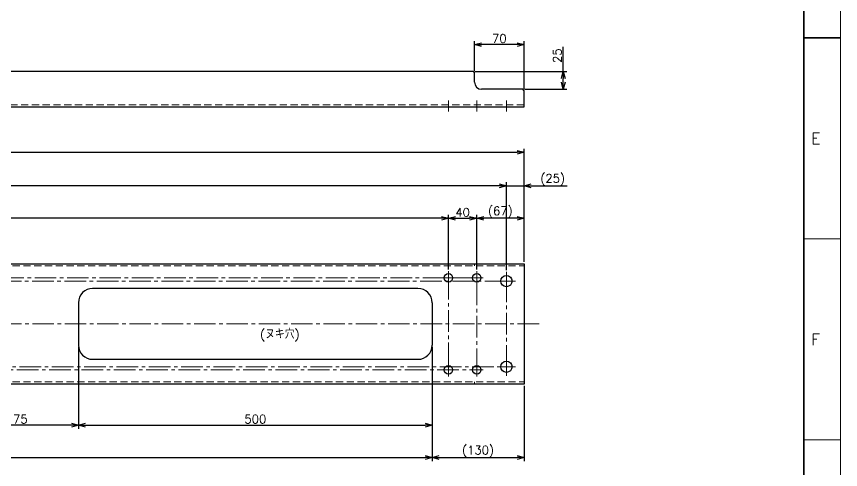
# Model space of a CAD drawing. Header units: millimetres. Extents: x 0 to 3313, y -19 to 2332.
# Drawn here: x 2148 to 3313, y 552 to 1192 of the extents above; entities that cross this region are included whole.
import ezdxf
from ezdxf.enums import TextEntityAlignment as Align

# ---------------------------------------------------------------- set-up
doc = ezdxf.new("R2010")
doc.units = ezdxf.units.MM
doc.header["$LTSCALE"] = 1.6
doc.header["$PDMODE"] = 99
doc.header["$PDSIZE"] = 1
doc.linetypes.add('CENTER2', pattern=[28.575000000000003, 19.05, -3.175, 3.175, -3.175])
doc.linetypes.add('HIDDEN', pattern=[9.524999999999999, 6.35, -3.175])
for name, color, linetype, lineweight in [('04_HIDDEN', 2, 'HIDDEN', 13), ('05_CENTER', 4, 'CENTER2', 13), ('08_DIM', 3, 'Continuous', 13), ('90_FRAME', 5, 'Continuous', 35)]:
    doc.layers.add(name, color=color, linetype=linetype, lineweight=lineweight)
doc.layers.add('91_BLANK', color=5, linetype='Continuous', lineweight=0, plot=False)
doc.styles.add('KSS_TXT', font='txt.shx', dxfattribs={"bigfont": 'extfont2.shx'})
doc.dimstyles.new('KSS_DIM', dxfattribs={"dimscale": 4, "dimtxt": 3, "dimasz": 2.5, "dimexe": 1.25, "dimexo": 0.625, "dimtad": 1, "dimdsep": 46, "dimtxsty": 'KSS_TXT', "dimblk": 'OPEN30', "dimcen": 0, "dimazin": 2, "dimtfac": 0.75, "dimtmove": 0, "dimatfit": 3, "dimldrblk": 'OPEN30', "dimfxl": 1.25, "dimtolj": 1, "dimarcsym": 0})

# ---------------------------------------------------------------- blocks, each defined once
blk = doc.blocks.new('_Open30')
at = {"color": 0, "linetype": 'ByBlock', "lineweight": -2}
for p, q in [((-1, 0.26794919), (0, 0)), ((0, 0), (-1, -0.26794919)), ((0, 0), (-1, 0))]:
    blk.add_line(p, q, dxfattribs=at)
blk = doc.blocks.new('*D178')
at = {"layer": '08_DIM', "color": 0, "lineweight": -2, "transparency": 16777216}
for p, q in [((885.3970747020448, 725.0733807879142), (885.3970747020448, 563.7852836272759)), ((2735.397074696275, 725.0733807879142), (2735.397074696275, 563.7852836272759)), ((895.3970747020448, 568.7852836272759), (2725.397074696275, 568.7852836272759))]:
    blk.add_line(p, q, dxfattribs=at)
at = {"layer": 'Defpoints', "color": 0, "transparency": 16777216}
for p in [(885.3970747020448, 727.5733807879142), (2735.397074696275, 727.5733807879142), (2735.397074696275, 568.7852836272759)]:
    blk.add_point(p, dxfattribs=at)
at = {"layer": '08_DIM', "color": 0, "lineweight": -2, "transparency": 16777216, "xscale": 10, "yscale": 10, "zscale": 10, "rotation": 180}
blk.add_blockref('_Open30', (885.3970747020448, 568.7852836272759), dxfattribs=at)
at = {"layer": '08_DIM', "color": 0, "lineweight": -2, "transparency": 16777216, "xscale": 10, "yscale": 10, "zscale": 10}
blk.add_blockref('_Open30', (2735.397074696275, 568.7852836272759), dxfattribs=at)
at = {"layer": '08_DIM', "color": 0, "transparency": 16777216, "insert": (1810.39707469916, 577.2852836272759), "char_height": 12, "attachment_point": 5, "style": 'KSS_TXT'}
blk.add_mtext('\\A1;1850', dxfattribs=at)
blk = doc.blocks.new('*D182')
at = {"layer": '08_DIM', "color": 0, "lineweight": -2, "transparency": 16777216}
for p, q in [((755.397074710776, 845.0733727829092), (755.397074710776, 1004.98762351856)), ((2865.397074700299, 845.0733727829092), (2865.397074700299, 1004.98762351856)), ((765.397074710776, 999.9876235185602), (2855.397074700299, 999.9876235185602))]:
    blk.add_line(p, q, dxfattribs=at)
at = {"layer": 'Defpoints', "color": 0, "transparency": 16777216}
for p in [(2865.397074700299, 999.9876235185602), (755.397074710776, 842.5733727829092), (2865.397074700299, 842.5733727829092)]:
    blk.add_point(p, dxfattribs=at)
at = {"layer": '08_DIM', "color": 0, "lineweight": -2, "transparency": 16777216, "xscale": 10, "yscale": 10, "zscale": 10, "rotation": 180}
blk.add_blockref('_Open30', (755.397074710776, 999.9876235185602), dxfattribs=at)
at = {"layer": '08_DIM', "color": 0, "lineweight": -2, "transparency": 16777216, "xscale": 10, "yscale": 10, "zscale": 10}
blk.add_blockref('_Open30', (2865.397074700299, 999.9876235185602), dxfattribs=at)
at = {"layer": '08_DIM', "color": 0, "transparency": 16777216, "insert": (1810.397074705537, 1008.48762351856), "char_height": 12, "attachment_point": 5, "style": 'KSS_TXT'}
blk.add_mtext('\\A1;2110', dxfattribs=at)
blk = doc.blocks.new('*D183')
at = {"layer": '08_DIM', "color": 0, "lineweight": -2, "transparency": 16777216}
for p, q in [((2758.397074704395, 834.4144235943377), (2758.397074704395, 911.7488875285817)), ((2798.397074703384, 834.4144235943377), (2798.397074703384, 911.7488875285817)), ((2768.397074704395, 906.7488875285817), (2788.397074703384, 906.7488875285817))]:
    blk.add_line(p, q, dxfattribs=at)
at = {"layer": 'Defpoints', "color": 0, "transparency": 16777216}
for p in [(2798.397074703384, 906.7488875285817), (2758.397074704395, 831.9144235943377), (2798.397074703384, 831.9144235943377)]:
    blk.add_point(p, dxfattribs=at)
at = {"layer": '08_DIM', "color": 0, "lineweight": -2, "transparency": 16777216, "xscale": 10, "yscale": 10, "zscale": 10, "rotation": 180}
blk.add_blockref('_Open30', (2758.397074704395, 906.7488875285817), dxfattribs=at)
at = {"layer": '08_DIM', "color": 0, "lineweight": -2, "transparency": 16777216, "xscale": 10, "yscale": 10, "zscale": 10}
blk.add_blockref('_Open30', (2798.397074703384, 906.7488875285817), dxfattribs=at)
at = {"layer": '08_DIM', "color": 0, "transparency": 16777216, "insert": (2778.397074703889, 915.2488875285817), "char_height": 12, "attachment_point": 5, "style": 'KSS_TXT'}
blk.add_mtext('\\A1;40', dxfattribs=at)
blk = doc.blocks.new('*D184')
at = {"layer": '08_DIM', "color": 0, "lineweight": -2, "transparency": 16777216}
for p, q in [((780.3970747055373, 833.5052874538551), (780.3970747055373, 957.6425632120336)), ((2840.397074705537, 833.5052874538551), (2840.397074705537, 957.6425632120336)), ((2830.397074705537, 952.6425632120336), (790.3970747055373, 952.6425632120336))]:
    blk.add_line(p, q, dxfattribs=at)
at = {"layer": 'Defpoints', "color": 0, "transparency": 16777216}
for p in [(780.3970747055373, 952.6425632120336), (780.3970747055373, 831.0052874538551), (2840.397074705537, 831.0052874538551)]:
    blk.add_point(p, dxfattribs=at)
at = {"layer": '08_DIM', "color": 0, "lineweight": -2, "transparency": 16777216, "xscale": 10, "yscale": 10, "zscale": 10, "rotation": 180}
blk.add_blockref('_Open30', (780.3970747055373, 952.6425632120336), dxfattribs=at)
at = {"layer": '08_DIM', "color": 0, "lineweight": -2, "transparency": 16777216, "xscale": 10, "yscale": 10, "zscale": 10}
blk.add_blockref('_Open30', (2840.397074705537, 952.6425632120336), dxfattribs=at)
at = {"layer": '08_DIM', "color": 0, "transparency": 16777216, "insert": (1810.397074705537, 961.1425632120336), "char_height": 12, "attachment_point": 5, "style": 'KSS_TXT'}
blk.add_mtext('\\A1;2060', dxfattribs=at)
blk = doc.blocks.new('*D185')
at = {"layer": '08_DIM', "color": 0, "lineweight": -2, "transparency": 16777216}
for p, q in [((862.3970746939249, 834.4144235943377), (862.3970746939249, 911.7488875285817)), ((2758.397074704395, 834.4144235943377), (2758.397074704395, 911.7488875285817)), ((2748.397074704395, 906.7488875285817), (872.3970746939249, 906.7488875285817))]:
    blk.add_line(p, q, dxfattribs=at)
at = {"layer": 'Defpoints', "color": 0, "transparency": 16777216}
for p in [(862.3970746939249, 906.7488875285817), (862.3970746939249, 831.9144235943377), (2758.397074704395, 831.9144235943377)]:
    blk.add_point(p, dxfattribs=at)
at = {"layer": '08_DIM', "color": 0, "lineweight": -2, "transparency": 16777216, "xscale": 10, "yscale": 10, "zscale": 10, "rotation": 180}
blk.add_blockref('_Open30', (862.3970746939249, 906.7488875285817), dxfattribs=at)
at = {"layer": '08_DIM', "color": 0, "lineweight": -2, "transparency": 16777216, "xscale": 10, "yscale": 10, "zscale": 10}
blk.add_blockref('_Open30', (2758.397074704395, 906.7488875285817), dxfattribs=at)
at = {"layer": '08_DIM', "color": 0, "transparency": 16777216, "insert": (1810.39707469916, 915.2488875285817), "char_height": 12, "attachment_point": 5, "style": 'KSS_TXT'}
blk.add_mtext('\\A1;1896', dxfattribs=at)
blk = doc.blocks.new('*D215')
at = {"layer": '08_DIM', "color": 0, "lineweight": -2, "transparency": 16777216}
for p, q in [((2060.39707469916, 725.0733807868501), (2060.39707469916, 609.5462131723134)), ((2235.397074696279, 725.0733807868501), (2235.397074696279, 609.5462131723134)), ((2225.397074696279, 614.5462131723134), (2070.39707469916, 614.5462131723134))]:
    blk.add_line(p, q, dxfattribs=at)
at = {"layer": 'Defpoints', "color": 0, "transparency": 16777216}
for p in [(2060.39707469916, 727.5733807868501), (2235.397074696279, 727.5733807868501), (2060.39707469916, 614.5462131723134)]:
    blk.add_point(p, dxfattribs=at)
at = {"layer": '08_DIM', "color": 0, "lineweight": -2, "transparency": 16777216, "xscale": 10, "yscale": 10, "zscale": 10, "rotation": 180}
blk.add_blockref('_Open30', (2060.39707469916, 614.5462131723134), dxfattribs=at)
at = {"layer": '08_DIM', "color": 0, "lineweight": -2, "transparency": 16777216, "xscale": 10, "yscale": 10, "zscale": 10}
blk.add_blockref('_Open30', (2235.397074696279, 614.5462131723134), dxfattribs=at)
at = {"layer": '08_DIM', "color": 0, "transparency": 16777216, "insert": (2147.897074697719, 623.0462131723134), "char_height": 12, "attachment_point": 5, "style": 'KSS_TXT'}
blk.add_mtext('\\A1;175', dxfattribs=at)
blk = doc.blocks.new('*D216')
at = {"layer": '08_DIM', "color": 0, "lineweight": -2, "transparency": 16777216}
for p, q in [((2235.397074696271, 725.073380785786), (2235.397074696271, 609.5462131712493)), ((2735.397074696271, 725.073380785786), (2735.397074696271, 609.5462131712493)), ((2245.397074696271, 614.5462131712493), (2725.397074696271, 614.5462131712493))]:
    blk.add_line(p, q, dxfattribs=at)
at = {"layer": 'Defpoints', "color": 0, "transparency": 16777216}
for p in [(2235.397074696271, 727.573380785786), (2735.397074696271, 727.573380785786), (2735.397074696271, 614.5462131712493)]:
    blk.add_point(p, dxfattribs=at)
at = {"layer": '08_DIM', "color": 0, "lineweight": -2, "transparency": 16777216, "xscale": 10, "yscale": 10, "zscale": 10, "rotation": 180}
blk.add_blockref('_Open30', (2235.397074696271, 614.5462131712493), dxfattribs=at)
at = {"layer": '08_DIM', "color": 0, "lineweight": -2, "transparency": 16777216, "xscale": 10, "yscale": 10, "zscale": 10}
blk.add_blockref('_Open30', (2735.397074696271, 614.5462131712493), dxfattribs=at)
at = {"layer": '08_DIM', "color": 0, "transparency": 16777216, "insert": (2485.397074696271, 623.0462131712493), "char_height": 12, "attachment_point": 5, "style": 'KSS_TXT'}
blk.add_mtext('\\A1;500', dxfattribs=at)
blk = doc.blocks.new('*D220')
at = {"layer": '08_DIM', "color": 0, "lineweight": -2, "transparency": 16777216}
for p, q in [((2735.397074702496, 725.0733807879142), (2735.397074702496, 563.7852836272759)), ((2865.397074693765, 670.0733727879042), (2865.397074693765, 563.7852836272759)), ((2745.397074702496, 568.7852836272759), (2855.397074693765, 568.7852836272759))]:
    blk.add_line(p, q, dxfattribs=at)
at = {"layer": 'Defpoints', "color": 0, "transparency": 16777216}
for p in [(2735.397074702496, 727.5733807879142), (2865.397074693765, 672.5733727879042), (2865.397074693765, 568.7852836272759)]:
    blk.add_point(p, dxfattribs=at)
at = {"layer": '08_DIM', "color": 0, "lineweight": -2, "transparency": 16777216, "xscale": 10, "yscale": 10, "zscale": 10, "rotation": 180}
blk.add_blockref('_Open30', (2735.397074702496, 568.7852836272759), dxfattribs=at)
at = {"layer": '08_DIM', "color": 0, "lineweight": -2, "transparency": 16777216, "xscale": 10, "yscale": 10, "zscale": 10}
blk.add_blockref('_Open30', (2865.397074693765, 568.7852836272759), dxfattribs=at)
at = {"layer": '08_DIM', "color": 0, "transparency": 16777216, "insert": (2800.39707469813, 577.2852836272759), "char_height": 12, "attachment_point": 5, "style": 'KSS_TXT'}
blk.add_mtext('\\A1;(130)', dxfattribs=at)
blk = doc.blocks.new('*D221')
at = {"layer": '08_DIM', "color": 0, "lineweight": -2, "transparency": 16777216}
for p, q in [((2798.397074710616, 834.4144235943377), (2798.397074710616, 911.7488875285817)), ((2865.397074705385, 845.0733727828992), (2865.397074705385, 911.7488875285817)), ((2855.397074705385, 906.7488875285817), (2808.397074710616, 906.7488875285817))]:
    blk.add_line(p, q, dxfattribs=at)
at = {"layer": 'Defpoints', "color": 0, "transparency": 16777216}
for p in [(2798.397074710616, 906.7488875285817), (2865.397074705385, 842.5733727828992), (2798.397074710616, 831.9144235943377)]:
    blk.add_point(p, dxfattribs=at)
at = {"layer": '08_DIM', "color": 0, "lineweight": -2, "transparency": 16777216, "xscale": 10, "yscale": 10, "zscale": 10, "rotation": 180}
blk.add_blockref('_Open30', (2798.397074710616, 906.7488875285817), dxfattribs=at)
at = {"layer": '08_DIM', "color": 0, "lineweight": -2, "transparency": 16777216, "xscale": 10, "yscale": 10, "zscale": 10}
blk.add_blockref('_Open30', (2865.397074705385, 906.7488875285817), dxfattribs=at)
at = {"layer": '08_DIM', "color": 0, "transparency": 16777216, "insert": (2831.897074708, 915.2488875285817), "char_height": 12, "attachment_point": 5, "style": 'KSS_TXT'}
blk.add_mtext('\\A1;(67)', dxfattribs=at)
blk = doc.blocks.new('*D222')
at = {"layer": '08_DIM', "color": 0, "lineweight": -2, "transparency": 16777216}
for p, q in [((2840.397074710616, 833.5052874538542), (2840.397074710616, 957.6425632120336)), ((2865.397074705385, 845.0733727828992), (2865.397074705385, 957.6425632120336)), ((2830.397074710616, 952.6425632120336), (2820.397074710616, 952.6425632120336)), ((2840.397074710616, 952.6425632120336), (2865.397074705385, 952.6425632120336)), ((2875.397074705385, 952.6425632120336), (2926.397074705385, 952.6425632120336))]:
    blk.add_line(p, q, dxfattribs=at)
at = {"layer": 'Defpoints', "color": 0, "transparency": 16777216}
for p in [(2865.397074705385, 952.6425632120336), (2865.397074705385, 842.5733727828992), (2840.397074710616, 831.0052874538542)]:
    blk.add_point(p, dxfattribs=at)
at = {"layer": '08_DIM', "color": 0, "lineweight": -2, "transparency": 16777216, "xscale": 10, "yscale": 10, "zscale": 10}
blk.add_blockref('_Open30', (2840.397074710616, 952.6425632120336), dxfattribs=at)
at = {"layer": '08_DIM', "color": 0, "lineweight": -2, "transparency": 16777216, "xscale": 10, "yscale": 10, "zscale": 10, "rotation": 180}
blk.add_blockref('_Open30', (2865.397074705385, 952.6425632120336), dxfattribs=at)
at = {"layer": '08_DIM', "color": 0, "transparency": 16777216, "insert": (2905.897074705385, 961.1425632120336), "char_height": 12, "attachment_point": 5, "style": 'KSS_TXT'}
blk.add_mtext('\\A1;(25)', dxfattribs=at)
blk = doc.blocks.new('*D230')
at = {"layer": '08_DIM', "color": 0, "lineweight": -2, "transparency": 16777216}
for p, q in [((2795.397074699156, 1114.554916885716), (2795.397074699156, 1157.192238037846)), ((2865.397074699156, 1089.554916885716), (2865.397074699156, 1157.192238037846)), ((2855.397074699156, 1152.192238037846), (2805.397074699156, 1152.192238037846))]:
    blk.add_line(p, q, dxfattribs=at)
at = {"layer": 'Defpoints', "color": 0, "transparency": 16777216}
for p in [(2795.397074699156, 1152.192238037846), (2795.397074699156, 1112.054916885716), (2865.397074699156, 1087.054916885716)]:
    blk.add_point(p, dxfattribs=at)
at = {"layer": '08_DIM', "color": 0, "lineweight": -2, "transparency": 16777216, "xscale": 10, "yscale": 10, "zscale": 10, "rotation": 180}
blk.add_blockref('_Open30', (2795.397074699156, 1152.192238037846), dxfattribs=at)
at = {"layer": '08_DIM', "color": 0, "lineweight": -2, "transparency": 16777216, "xscale": 10, "yscale": 10, "zscale": 10}
blk.add_blockref('_Open30', (2865.397074699156, 1152.192238037846), dxfattribs=at)
at = {"layer": '08_DIM', "color": 0, "transparency": 16777216, "insert": (2830.397074699156, 1160.692238037846), "char_height": 12, "attachment_point": 5, "style": 'KSS_TXT'}
blk.add_mtext('\\A1;70', dxfattribs=at)
blk = doc.blocks.new('*D231')
at = {"layer": '08_DIM', "color": 0, "lineweight": -2, "transparency": 16777216}
for p, q in [((2920.861279410571, 1114.054916885716), (2920.861279410571, 1149.054916885716)), ((2795.897074699157, 1114.054916885716), (2925.861279410571, 1114.054916885716)), ((2920.861279410571, 1099.054916885716), (2920.861279410571, 1104.054916885716)), ((2865.897074699157, 1089.054916885716), (2925.861279410571, 1089.054916885716))]:
    blk.add_line(p, q, dxfattribs=at)
at = {"layer": 'Defpoints', "color": 0, "transparency": 16777216}
for p in [(2793.397074699157, 1114.054916885716), (2920.861279410571, 1114.054916885716), (2863.397074699157, 1089.054916885716)]:
    blk.add_point(p, dxfattribs=at)
at = {"layer": '08_DIM', "color": 0, "lineweight": -2, "transparency": 16777216, "xscale": 10, "yscale": 10, "zscale": 10}
for p, rotation in [((2920.861279410571, 1114.054916885716), 90), ((2920.861279410571, 1089.054916885716), 270)]:
    blk.add_blockref('_Open30', p, dxfattribs=dict(at, rotation=rotation))
at = {"layer": '08_DIM', "color": 0, "transparency": 16777216, "insert": (2912.361279410571, 1136.554916885715), "char_height": 12, "attachment_point": 5, "rotation": 90, "style": 'KSS_TXT'}
blk.add_mtext('\\A1;25', dxfattribs=at)

msp = doc.modelspace()

# ---------------------------------------------------------------- linework, layer by layer
at = {"color": 0}
for p, q in [((2793.397074699156, 1114.054916885716), (827.3970746991563, 1114.054916885716)), ((2795.397074699156, 1112.054916885716), (2793.397074699156, 1114.054916885716)), ((2795.397074699156, 1099.054916885716), (2795.397074699156, 1112.054916885716)), ((2863.397074699156, 1089.054916885716), (2805.397074699156, 1089.054916885716)), ((2865.397074699156, 1087.054916885716), (2863.397074699156, 1089.054916885716)), ((2865.397074699156, 1064.054916885716), (2865.397074699156, 1087.054916885716)), ((755.3970746991563, 1064.054916885716), (2865.397074699156, 1064.054916885716)), ((2235.397074696268, 787.5733647828874), (2235.39707469637, 727.5733727764036)), ((2735.397074696268, 787.5733647828874), (2735.397074696173, 727.5733727764036))]:
    msp.add_line(p, q, dxfattribs=at)
msp.add_lwpolyline([(755.3970746991563, 842.5733727828992), (2865.397074699156, 842.5733727828992), (2865.397074699156, 672.5733727828992), (755.3970746991563, 672.5733727828992)], close=True, dxfattribs=at)
for points in [[(2735.397074696268, 787.5733647828874, 0.4142135623730951), (2715.397074696268, 807.5733647828874), (2255.397074696268, 807.5733647828874, 0.414213562373095), (2235.397074696268, 787.5733647828874)], [(2235.397074696268, 727.5733727772167), (2235.397074696268, 727.5733647828874, 0.414213562373095), (2255.397074696268, 707.5733647828874), (2715.397074696268, 707.5733647828874, 0.414213562373095), (2735.397074696268, 727.5733727764036)]]:
    msp.add_lwpolyline(points, format="xyb", dxfattribs=at)
for centre, radius in [((2758.397074704388, 822.5733727828865), 6), ((2798.397074704388, 822.5733727828865), 6), ((2840.397074704388, 818.0733727829029), 8), ((2840.397074704388, 697.0733727829029), 8), ((2758.397074704388, 692.5733727828865), 6), ((2798.397074704388, 692.5733727828865), 6)]:
    msp.add_circle(centre, radius, dxfattribs=at)
msp.add_arc((2805.397074699156, 1099.054916885716), 10, 180, 270, dxfattribs=at)
at = {"layer": '04_HIDDEN'}
for p, q in [((2865.397074699156, 1067.054916885716), (755.3970746991563, 1067.054916885716)), ((755.3970746991563, 839.5733727828992), (2865.397074699156, 839.5733727828992)), ((2795.397074705385, 839.5733567828775), (2795.397074705385, 842.5733567828775)), ((755.3970746991563, 675.5733727828992), (2865.397074699156, 675.5733727828992)), ((2795.397074705385, 675.5733727828992), (2795.397074705385, 672.5733727828992))]:
    msp.add_line(p, q, dxfattribs=at)
at = {"layer": '05_CENTER'}
for p, q in [((2758.397074703384, 1073.28400757061), (2758.397074703384, 1057.834439977489)), ((2798.397074703384, 1073.28400757061), (2798.397074703384, 1057.834439977489)), ((2840.397074703384, 1073.28400757061), (2840.397074703384, 1057.834439977489)), ((2758.397074704388, 813.2323219714981), (2758.397074704388, 831.9144235943022)), ((2798.397074704388, 813.2323219714981), (2798.397074704388, 831.9144235943022)), ((2840.397074704388, 831.0052874538542), (2840.397074704388, 805.1414581119534)), ((2749.056023892999, 822.5733727828865), (2767.738125515805, 822.5733727828865)), ((2758.39707471063, 822.5733727828865), (2758.397074710616, 692.5733727828729)), ((2789.056023892999, 822.5733727828865), (2807.738125515805, 822.5733727828865)), ((2827.465160033442, 818.0733727829029), (2853.328989375341, 818.0733727829029)), ((2886.501209894259, 757.5733727779152), (734.2929395102819, 757.5733727779152)), ((2758.397074704388, 701.9144235942731), (2758.397074704388, 683.232321971469)), ((2798.397074704388, 701.9144235942731), (2798.397074704388, 683.232321971469)), ((2840.397074704388, 710.0052874538542), (2840.397074704388, 684.1414581119534)), ((2749.056023892999, 692.5733727828865), (2767.738125515805, 692.5733727828865)), ((2789.056023892999, 692.5733727828865), (2807.738125515805, 692.5733727828865)), ((2827.465160033442, 697.0733727829029), (2853.328989375341, 697.0733727829029))]:
    msp.add_line(p, q, dxfattribs=at)
for points in [[(2840.397074704391, 818.0733727829029), (780.3970746939249, 818.0733727829029), (780.3970746939249, 697.0733727829038), (2840.397074704391, 697.0733727829038)], [(822.3970746939249, 692.5733727828729), (2798.397074704388, 692.5733727828729), (2798.397074704388, 822.5733727829002), (822.3970746939249, 822.5733727829002)]]:
    msp.add_lwpolyline(points, close=True, dxfattribs=at)
at = {"layer": '90_FRAME'}
msp.add_line((3312.803439193518, 1161.723697891917), (3260.955724908015, 1161.723697891917), dxfattribs=at)
at = {"layer": '90_FRAME', "color": 4, "lineweight": 13}
for p, q in [((3312.803439193518, 877.7348223930649), (3260.955724908015, 877.7348223930649)), ((3312.803439193518, 593.7459468942131), (3260.955724908015, 593.7459468942131))]:
    msp.add_line(p, q, dxfattribs=at)
at = {"layer": '90_FRAME'}
msp.add_lwpolyline([(155.3836106315844, 51.61591018200809), (3260.955724908015, 51.61591018200807), (3260.955724908015, 2271.831485601825), (155.3836106315844, 2271.831485601825)], close=True, dxfattribs=at)
at = {"layer": '91_BLANK'}
msp.add_lwpolyline([(-8.093381893559126e-07, -1.126752522395691e-07), (3312.803439188015, -1.126752522395691e-07), (3312.803439188015, 2331.679199898026), (-8.093381893559126e-07, 2331.679199898026)], close=True, dxfattribs=at)

# ---------------------------------------------------------------- texts
at = {"layer": '08_DIM', "style": 'KSS_TXT'}
msp.add_text('(ヌキ穴)', height=12, dxfattribs=at).set_placement((2492.166224860224, 736.8455977995193))
at = {"layer": '90_FRAME', "color": 0, "lineweight": 13, "style": 'KSS_TXT'}
for s, p in [('E', (3271.262776154246, 1019.729260142491)), ('F', (3271.262776154246, 735.740384643639))]:
    msp.add_text(s, height=16, dxfattribs=at).set_placement(p, align=Align.MIDDLE_LEFT)

# ---------------------------------------------------------------- dimensions: what is measured, and where the dimension line sits
at = {"layer": '08_DIM'}
for base, p1, p2, angle, picture, middle in [((2795.397074699156, 1152.192238037846), (2865.397074699156, 1087.054916885716), (2795.397074699156, 1112.054916885716), 180, '*D230', (2830.397074699156, 1160.692238037846)), ((2920.861279410571, 1114.054916885716), (2863.397074699156, 1089.054916885716), (2793.397074699156, 1114.054916885716), 270, '*D231', (2912.361279410571, 1136.554916885715))]:
    dim = msp.add_linear_dim(base=base, p1=p1, p2=p2, angle=angle, dimstyle='KSS_DIM', dxfattribs=at)
    dim.commit()
    dim.dimension.update_dxf_attribs({"geometry": picture, "text_midpoint": middle})
for base, p1, p2, picture, middle in [((2865.397074700299, 999.9876235185602), (755.397074710776, 842.5733727829092), (2865.397074700299, 842.5733727829092), '*D182', (1810.397074705537, 1008.48762351856)), ((780.3970747055373, 952.6425632120336), (2840.397074705537, 831.0052874538551), (780.3970747055373, 831.0052874538551), '*D184', (1810.397074705537, 961.1425632120336)), ((862.3970746939249, 906.7488875285817), (2758.397074704395, 831.9144235943377), (862.3970746939249, 831.9144235943377), '*D185', (1810.39707469916, 915.2488875285817)), ((2798.397074703384, 906.7488875285817), (2758.397074704395, 831.9144235943377), (2798.397074703384, 831.9144235943377), '*D183', (2778.397074703889, 915.2488875285817)), ((2060.39707469916, 614.5462131723134), (2235.397074696279, 727.5733807868501), (2060.39707469916, 727.5733807868501), '*D215', (2147.897074697719, 623.0462131723134)), ((2735.397074696271, 614.5462131712493), (2235.397074696271, 727.573380785786), (2735.397074696271, 727.573380785786), '*D216', (2485.397074696271, 623.0462131712493))]:
    dim = msp.add_linear_dim(base=base, p1=p1, p2=p2, dimstyle='KSS_DIM', override={"dimscale": 4}, dxfattribs=at)
    dim.commit()
    dim.dimension.update_dxf_attribs({"geometry": picture, "text_midpoint": middle})
for base, p1, p2, picture, middle in [((2865.397074705385, 952.6425632120336), (2840.397074710616, 831.0052874538542), (2865.397074705385, 842.5733727828992), '*D222', (2905.897074705385, 961.1425632120336)), ((2865.397074693765, 568.7852836272759), (2735.397074702496, 727.5733807879142), (2865.397074693765, 672.5733727879042), '*D220', (2800.39707469813, 577.2852836272759))]:
    dim = msp.add_linear_dim(base=base, p1=p1, p2=p2, angle=180, text='(<>)', dimstyle='KSS_DIM', dxfattribs=at)
    dim.commit()
    dim.dimension.update_dxf_attribs({"geometry": picture, "text_midpoint": middle})
dim = msp.add_linear_dim(base=(2798.397074710616, 906.7488875285817), p1=(2865.397074705385, 842.5733727828992), p2=(2798.397074710616, 831.9144235943377), angle=180, text='(<>)', dimstyle='KSS_DIM', override={"dimscale": 4}, dxfattribs=at)
dim.commit()
dim.dimension.update_dxf_attribs({"geometry": '*D221', "text_midpoint": (2831.897074708, 915.2488875285817)})
dim = msp.add_linear_dim(base=(2735.397074696275, 568.7852836272759), p1=(885.3970747020448, 727.5733807879142), p2=(2735.397074696275, 727.5733807879142), dimstyle='KSS_DIM', dxfattribs=at)
dim.commit()
dim.dimension.update_dxf_attribs({"geometry": '*D178', "text_midpoint": (1810.39707469916, 577.2852836272759)})

doc.saveas('drawing.dxf')
